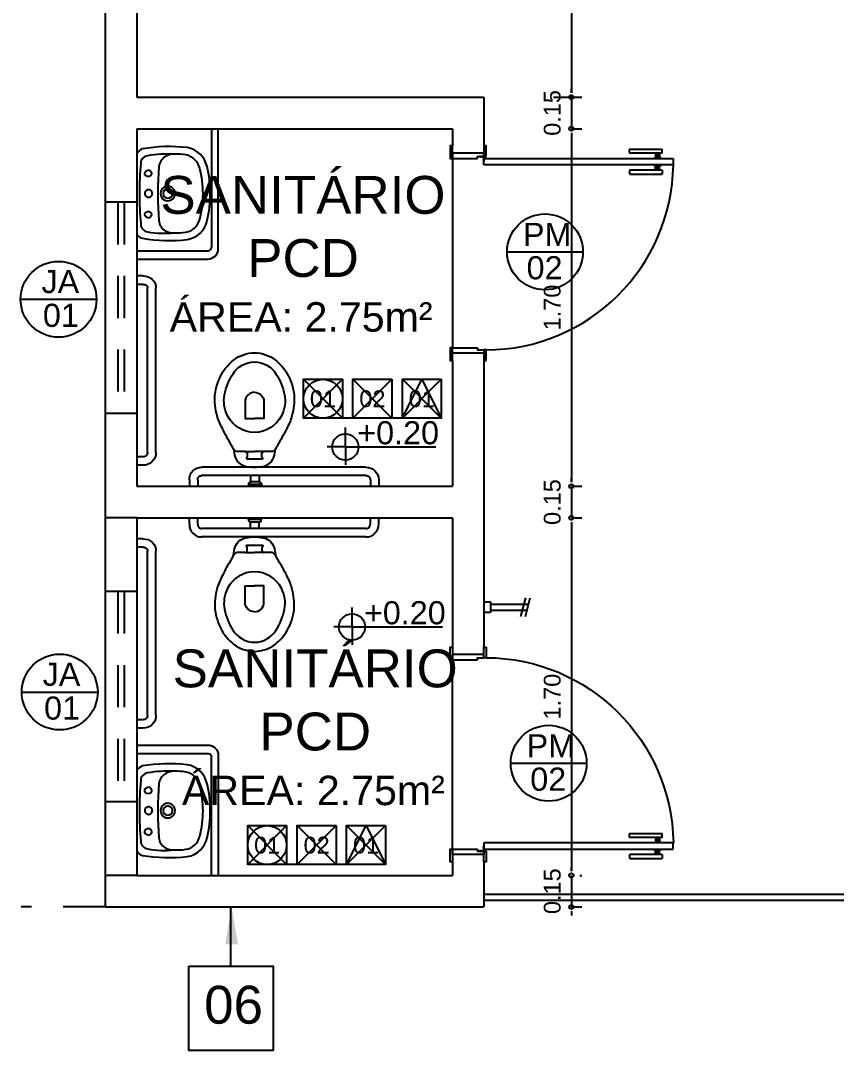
# Model space of a CAD drawing. Header units: millimetres. Extents: x 2125 to 3408, y 1171 to 1686.
# Drawn here: x 2919.694 to 2923.572, y 1465.349 to 1470.245 of the extents above; entities that cross this region are included whole.
import ezdxf
from ezdxf.enums import TextEntityAlignment as Align

# ---------------------------------------------------------------- set-up
doc = ezdxf.new("R2010")
doc.units = ezdxf.units.MM
doc.linetypes.add('CONTORNO_QUADRO_T', pattern=[0.35, 0.2, -0.15])
for name, color, linetype in [('at_Entity', 7, 'Continuous'), ('barras acess', 7, 'Continuous'), ('cotas', 7, 'Continuous'), ('ESQUADRIA', 3, 'Continuous'), ('ESQUADRIAS', 7, 'Continuous'), ('JANELA2', 1, 'Continuous'), ('LAYOUT', 7, 'Continuous'), ('Layout_Equipamentos', 7, 'Continuous'), ('linha de corte', 1, 'Continuous'), ('PAREDE', 4, 'Continuous'), ('SAN', 7, 'Continuous'), ('soleira piso', 7, 'Continuous'), ('TEXTO01', 7, 'Continuous'), ('TEXTO02', 3, 'Continuous'), ('TEXTO03', 2, 'Continuous'), ('TEXTO_ESP_FORRO', 62, 'Continuous'), ('TEXTO_ESP_PAREDES', 10, 'Continuous'), ('TEXTO_ESP_PISO', 150, 'Continuous')]:
    doc.layers.add(name, color=color, linetype=linetype)
doc.styles.add('ARIAL', font='sanss___.ttf')
doc.styles.add('ROMANS', font='arial.ttf')
doc.styles.get("Standard").update_dxf_attribs({"font": 'arial.ttf'})
doc.styles.add('TEXTO1', font='swissko.ttf', dxfattribs={"width": 0.6, "height": 0.1})
doc.dimstyles.new('ESCALA 50', dxfattribs={"dimtxt": 0.08, "dimasz": 0.02, "dimexe": 0.05, "dimexo": 0.05, "dimgap": 0.05, "dimtad": 1, "dimlfac": -10, "dimzin": 1, "dimdsep": 46, "dimtxsty": 'ROMANS', "dimblk1": 'PPC', "dimblk2": 'PPC', "dimsah": 1, "dimcen": 0.02, "dimclrd": 7, "dimclre": 7, "dimclrt": 3, "dimadec": 0, "dimazin": 0, "dimtfac": 1, "dimtix": 1, "dimtmove": 1, "dimatfit": 3, "dimldrblk": 'PPC', "dimfxl": 0, "dimtolj": 1, "dimtzin": 12, "dimarcsym": 0})

# ---------------------------------------------------------------- blocks, each defined once
blk = doc.blocks.new('P90_02')
at = {"layer": 'ESQUADRIAS', "color": 2}
for p, q in [((0.025, 0.075), (0.025, 0.975)), ((0.025, 0.975), (0.055, 0.975)), ((0.055, 0.975), (0.055, 0.075)), ((0.055, 0.075), (0.025, 0.075))]:
    blk.add_line(p, q, dxfattribs=at)
at = {"layer": 'ESQUADRIAS', "color": 3, "linetype": 'Continuous'}
for p, q in [((-0.02, 0.7698), (-0.02, 0.9215)), ((0, 0.9215), (0, 0.7698)), ((0.023, 0.88), (0.023, 0.92)), ((0.057, 0.88), (0.057, 0.92)), ((0.08, 0.9215), (0.08, 0.7698)), ((0.1, 0.7698), (0.1, 0.9215)), ((-0.0035, 0.7668), (-0.0175, 0.7668)), ((0.0835, 0.7668), (0.0975, 0.7668))]:
    blk.add_line(p, q, dxfattribs=at)
at = {"layer": 'ESQUADRIAS', "color": 3}
for p, q in [((0, 0.9215), (-0.02, 0.9215)), ((0, 0.91), (0.023, 0.91)), ((0, 0.9), (0.023, 0.9)), ((0, 0.89), (0.023, 0.89)), ((0.023, 0.92), (0.025, 0.92)), ((0.057, 0.92), (0.055, 0.92)), ((0.08, 0.91), (0.057, 0.91)), ((0.08, 0.9), (0.057, 0.9)), ((0.08, 0.89), (0.057, 0.89)), ((0.08, 0.9215), (0.1, 0.9215)), ((0.023, 0.88), (0.025, 0.88)), ((0.057, 0.88), (0.055, 0.88))]:
    blk.add_line(p, q, dxfattribs=at)
at = {"layer": 'ESQUADRIAS'}
for p, q in [((0.0165, 0.0585), (0.0165, 0.0615)), ((0.0315, 0.0735), (0.0285, 0.0735))]:
    blk.add_line(p, q, dxfattribs=at)
at = {"layer": 'ESQUADRIAS', "color": 3}
for points in [[(0.015, 0.085), (-0.035, 0.085), (-0.035, 0.075), (0.015, 0.075)], [(0.985, 0.085), (0.935, 0.085), (0.935, 0.075), (0.985, 0.075)], [(0.025, -0.075), (0, -0.075), (-0.035, -0.075), (-0.035, -0.085), (0.025, -0.085)], [(0.985, -0.075), (0.925, -0.075), (0.925, -0.085), (0.985, -0.085)]]:
    blk.add_lwpolyline(points, close=True, dxfattribs=at)
at = {"layer": 'ESQUADRIAS', "color": 2}
for points in [[(0.025, 0.045), (0.015, 0.045), (0.015, 0.075), (0, 0.075), (0, -0.075), (0.025, -0.075)], [(0.925, 0.045), (0.935, 0.045), (0.935, 0.075), (0.95, 0.075), (0.95, -0.075), (0.925, -0.075)]]:
    blk.add_lwpolyline(points, close=True, dxfattribs=at)
at = {"layer": 'ESQUADRIAS', "color": 1}
for points in [[(0.016, 0.0705, -0.236068), (0.015, 0.0725), (0.015, 0.07), (0.015, 0.05), (0.016, 0.05)], [(0.0195, 0.074, 0.236068), (0.0175, 0.075), (0.02, 0.075), (0.04, 0.075), (0.04, 0.074)]]:
    blk.add_lwpolyline(points, format="xyb", close=True, dxfattribs=at)
at = {"layer": 'ESQUADRIAS'}
for points in [[(0.0173, 0.0625), (0.0165, 0.0615), (0.016, 0.0615)], [(0.0173, 0.0575), (0.0165, 0.0585), (0.016, 0.0585)], [(0.0173, 0.0596), (0.0175, 0.0596), (0.0175, 0.0575), (0.0173, 0.0575), (0.0173, 0.0625), (0.0175, 0.0625), (0.0175, 0.0604), (0.0173, 0.0604)], [(0.0275, 0.0727), (0.0285, 0.0735), (0.0285, 0.074)], [(0.0304, 0.0727), (0.0304, 0.0725), (0.0325, 0.0725), (0.0325, 0.0727), (0.0275, 0.0727), (0.0275, 0.0725), (0.0296, 0.0725), (0.0296, 0.0727)], [(0.0325, 0.0727), (0.0315, 0.0735), (0.0315, 0.074)]]:
    blk.add_lwpolyline(points, dxfattribs=at)
at = {"layer": 'ESQUADRIAS', "color": 1}
blk.add_circle((0.0175, 0.0725), 0.0025, dxfattribs=at)
at = {"layer": 'ESQUADRIAS'}
blk.add_arc((0.0429, 0.083), 0.8921, 0.1295, 89.2231, dxfattribs=at)
at = {"layer": 'ESQUADRIAS', "color": 3, "linetype": 'Continuous'}
for centre, start, end in [((-0.017, 0.7698), 180, 260.5377), ((-0.003, 0.7698), 260.5377, 360), ((0.083, 0.7698), 180, 279.4623), ((0.097, 0.7698), 279.4623, 0)]:
    blk.add_arc(centre, 0.003, start, end, dxfattribs=at)
blk = doc.blocks.new('new block5')
at = {"layer": 'barras acess', "color": 0}
for p, q in [((-0.3905, 0.04), (0.3905, 0.04)), ((-0.3905, 0), (0.3905, 0)), ((-0.4517, -0.0201), (-0.4517, -0.0508)), ((-0.4117, -0.0201), (-0.4117, -0.0508)), ((0.4083, -0.0201), (0.4083, -0.0508)), ((0.4483, -0.0201), (0.4483, -0.0508))]:
    blk.add_line(p, q, dxfattribs=at)
for centre, radius, start, end in [((-0.3917, -0.02), 0.06, 88.8662, 180.134), ((-0.3915, -0.0201), 0.0201, 87.1138, 179.9486), ((0.3905, -0.0177), 0.0579, 357.6185, 90.9862), ((0.3904, -0.0181), 0.0181, 353.5362, 89.508)]:
    blk.add_arc(centre, radius, start, end, dxfattribs=at)
blk = doc.blocks.new('P-9-S')
at = {"layer": 'SAN'}
for points in [[(0.0994, -0.1428, -0.047116), (0.0993, -0.1423), (0.0948, -0.1131, 0.305161), (0.04, -0.06, 0.049506), (0, -0.056, 0.049506), (-0.04, -0.06, 0.305161), (-0.0948, -0.1131), (-0.0993, -0.1423, -0.047116), (-0.0994, -0.1428)], [(0.045, -0.13, -0.414214), (0.035, -0.12), (0.035, -0.107, -0.226163), (0.0376, -0.1016, 0.733322), (0.035, -0.095), (0, -0.095), (-0.035, -0.095, 0.733322), (-0.0376, -0.1016, -0.226163), (-0.035, -0.107), (-0.035, -0.12, -0.414214), (-0.045, -0.13)], [(0.045, -0.13), (0.0805, -0.13, -0.269143), (0.0978, -0.1401), (0.0994, -0.1428, 0.044891), (0.0997, -0.1433), (0.12, -0.18, -0.036783), (0.132, -0.2, -0.0196), (0.153, -0.24, -0.056836), (0.178, -0.3, -0.089116), (0.188, -0.4, -0.095425), (0.1555, -0.5, -0.091656), (0.1, -0.5655, -0.16072), (0, -0.6, -0.16072), (-0.1, -0.5655, -0.091656), (-0.1555, -0.5, -0.095425), (-0.188, -0.4, -0.089116), (-0.178, -0.3, -0.056836), (-0.153, -0.24, -0.0196), (-0.132, -0.2, -0.036783), (-0.12, -0.18), (-0.0997, -0.1433, 0.044891), (-0.0994, -0.1428), (-0.0978, -0.1401, -0.269143), (-0.0805, -0.13), (-0.045, -0.13)], [(0, -0.412, -0.394755), (-0.045, -0.368), (-0.045, -0.288), (0, -0.288)], [(0, -0.412, 0.394755), (0.045, -0.368), (0.045, -0.288), (0, -0.288)]]:
    blk.add_lwpolyline(points, format="xyb", dxfattribs=at)
for points in [[(-0.045, -0.13), (-0.0001, -0.13)], [(0.045, -0.13), (0.0001, -0.13)]]:
    blk.add_lwpolyline(points, dxfattribs=at)
blk.add_lwpolyline([(-0.128, -0.3, -0.278895), (0, -0.2215, -0.278895), (0.128, -0.3, -0.167831), (0.1425, -0.4, -0.098952), (0.102, -0.5, -0.247323), (0, -0.557, -0.247323), (-0.102, -0.5, -0.098952), (-0.1425, -0.4, -0.167831)], format="xyb", close=True, dxfattribs=at)
at = {"flags": 3}
blk.add_attdef('CODIGO', text='', height=0.024, dxfattribs=at).set_placement((0, 0), align=Align.MIDDLE)
blk = doc.blocks.new('new block6')
at = {"layer": 'at_Entity', "color": 0}
for p, q in [((-0.0318, -0.0106), (-0.0318, 0)), ((0.0299, -0.0085), (0.0299, 0)), ((0.0299, -0.0085), (-0.0318, -0.0085)), ((-0.0213, -0.0508), (-0.0213, -0.0212)), ((0.0187, -0.0212), (-0.0213, -0.0212)), ((0.0187, -0.0508), (0.0187, -0.0212))]:
    blk.add_line(p, q, dxfattribs=at)
for centre, radius, start, end in [((-0.0183, -0.0079), 0.0136, 186.9665, 257.5809), ((0.0161, -0.0076), 0.0138, 280.9359, 356.4443)]:
    blk.add_arc(centre, radius, start, end, dxfattribs=at)
blk = doc.blocks.new('new block7')
at = {"layer": 'Layout_Equipamentos'}
for p, q in [((0, 0.0508), (0.0317, 0.0508)), ((0.0317, 0.0508), (0.0317, 0)), ((0.1756, -0.019), (0.1989, 0.0698)), ((0.1968, -0.019), (0.2201, 0.0698)), ((0.0317, 0), (0, 0)), ((0.0317, 0.0402), (0.2116, 0.0402)), ((0.2053, 0.0106), (0.0317, 0.0106))]:
    blk.add_line(p, q, dxfattribs=at)
blk = doc.blocks.new('new block8')
at = {"layer": 'at_Entity', "color": 0}
for p, q in [((0, 0), (-0.3388, 0)), ((0, 0.04), (-0.3372, 0.04))]:
    blk.add_line(p, q, dxfattribs=at)
at = {"layer": 'at_Entity', "color": 7}
for p, q in [((-0.3872, -0.01), (-0.3872, -0.58)), ((-0.3555, -0.58), (-0.3555, -0.0169))]:
    blk.add_line(p, q, dxfattribs=at)
at = {"layer": 'at_Entity'}
blk.add_arc((-0.3372, -0.01), 0.05, 90, 180, dxfattribs=at)
at = {"layer": 'at_Entity', "color": 7}
blk.add_arc((-0.3383, -0.0172), 0.0172, 91.789, 179.0886, dxfattribs=at)
blk = doc.blocks.new('new block12')
at = {"layer": 'at_Entity', "color": 0}
for p, q in [((-0.1143, 0.055), (-0.1079, 0.0656)), ((-0.1079, 0.0423), (-0.1143, 0.055)), ((-0.1079, 0.0656), (-0.0973, 0.0719)), ((-0.0973, 0.0719), (-0.0846, 0.0656)), ((-0.0846, 0.0656), (-0.0804, 0.055)), ((-0.0804, 0.055), (-0.0846, 0.0423)), ((0.0825, 0.055), (0.0868, 0.0656)), ((0.0868, 0.0423), (0.0825, 0.055)), ((0.0868, 0.0656), (0.0995, 0.0719)), ((0.0995, 0.0719), (0.11, 0.0656)), ((0.11, 0.0656), (0.1164, 0.055)), ((0.1164, 0.055), (0.11, 0.0423)), ((-0.1904, 0), (0, 0)), ((-0.0973, 0.036), (-0.1079, 0.0423)), ((-0.0846, 0.0423), (-0.0973, 0.036)), ((-0.0635, 0), (0.1248, 0)), ((0, 0), (0.1926, 0)), ((0.0995, 0.036), (0.0868, 0.0423)), ((0.11, 0.0423), (0.0995, 0.036))]:
    blk.add_line(p, q, dxfattribs=at)
for centre, radius, start, end in [((-0.0119, -0.1249), 0.4735, 88.698, 104.4219), ((0.0099, -0.1255), 0.4741, 75.6368, 91.3415), ((-0.1037, 0.2192), 0.1175, 102.514, 169.9443), ((-0.1021, 0.2163), 0.0847, 102.9461, 167.2809), ((0.0138, -0.2613), 0.5766, 91.3524, 103.5038), ((-0.0133, -0.2572), 0.5725, 76.4579, 88.6966), ((0.1052, 0.222), 0.0784, 8.4194, 78.3837), ((0.1075, 0.2249), 0.1107, 7.7196, 79.5925), ((0.5296, 0.1532), 0.7539, 173.4134, 189.6929), ((0.1228, 0.188), 0.311, 171.3221, 181.8265), ((-0.1329, 0.1882), 0.3189, 357.9946, 8.1696), ((-0.5309, 0.1535), 0.7531, 350.2791, 6.5765), ((0.4249, 0.1494), 0.6136, 177.3231, 189.2415), ((-0.1166, 0.1739), 0.0716, 176.6025, 219.5997), ((-0.0011, 0.1471), 0.0349, 150.0032, 209.9968), ((-0.0011, 0.1471), 0.0349, 90, 149.9929), ((-0.0011, 0.1471), 0.0222, 90, 180), ((-0.0011, 0.1471), 0.0222, 180, 270), ((-0.0011, 0.1471), 0.0349, 29.9968, 89.9993), ((-0.0011, 0.1471), 0.0222, 360, 90), ((-0.0011, 0.1471), 0.0222, 270.0097, 360), ((-0.0011, 0.1471), 0.0349, 330.0032, 29.9968), ((0.1078, 0.1732), 0.0781, 324.6525, 2.8394), ((-0.2623, 0.1317), 0.4504, 349.782, 5.7972), ((-0.1209, 0.1714), 0.0667, 220.3438, 269.4487), ((0.0021, 1.5743), 1.4748, 265.1896, 269.9391), ((-0.0011, 0.1471), 0.0349, 209.9968, 269.9993), ((-0.0011, 0.1471), 0.0349, 270, 329.9929), ((-0.001, 1.4521), 1.3526, 270.0208, 275.0951), ((0.1226, 0.1679), 0.0631, 266.7732, 320.7547), ((-0.1427, 0.0567), 0.0385, 188.7558, 265.6127), ((-0.0011, 0.0561), 0.018, 150.0128, 209.9872), ((-0.0011, 0.0561), 0.018, 90, 150.0398), ((-0.001, 0.0561), 0.018, 30.0191, 90.0367), ((-0.0011, 0.0561), 0.018, 330.0128, 29.9872), ((0.1414, 0.0585), 0.0402, 273.114, 350.3928), ((-0.1647, 0.0446), 0.0522, 200.5417, 238.93), ((-0.0074, 1.7284), 1.7156, 265.3753, 270.2103), ((-0.0011, 0.0561), 0.018, 210.0191, 270.0367), ((-0.0011, 0.0561), 0.018, 270, 330.0398), ((-0.0011, 1.8918), 1.879, 270, 274.4144), ((0.1736, 0.034), 0.0386, 297.8673, 348.5693)]:
    blk.add_arc(centre, radius, start, end, dxfattribs=at)
blk = doc.blocks.new('Esp_Pis_Par_For_Esc100')
at = {"layer": 'DEFPOINTS'}
for p, q in [((0, 0.37), (0.37, 0)), ((0.37, 0.37), (0, 0)), ((0.47, 0.37), (0.84, 0)), ((0.84, 0.37), (0.47, 0)), ((0.94, 0.37), (1.31, 0)), ((1.31, 0.37), (0.94, 0)), ((0.47, 0), (0.37, 0)), ((0.94, 0), (0.84, 0))]:
    blk.add_line(p, q, dxfattribs=at)
for points in [[(0.37, 0.37), (0.37, 0), (0, 0), (0, 0.37)], [(1.31, 0.37), (1.31, 0), (0.94, 0), (0.94, 0.37)]]:
    blk.add_lwpolyline(points, close=True, dxfattribs=at)
at = {"layer": 'TEXTO_ESP_FORRO'}
blk.add_lwpolyline([(0.94, 0), (1.125, 0.37), (1.31, 0)], close=True, dxfattribs=at)
at = {"layer": 'TEXTO_ESP_PAREDES'}
blk.add_lwpolyline([(0.84, 0.37), (0.84, 0), (0.47, 0), (0.47, 0.37)], close=True, dxfattribs=at)
at = {"layer": 'TEXTO_ESP_PISO'}
blk.add_circle((0.185, 0.185), 0.185, dxfattribs=at)
at = {"layer": 'TEXTO_ESP_FORRO', "color": 3, "linetype": 'ByBlock', "style": 'ARIAL', "text_generation_flag": 6}
blk.add_attdef('FOR', text='', height=0.16, rotation=180, dxfattribs=at).set_placement((1.125, 0.185), align=Align.MIDDLE_CENTER)
at = {"layer": 'TEXTO_ESP_PAREDES', "color": 3, "linetype": 'ByBlock', "ltscale": 0.0001, "style": 'ARIAL', "text_generation_flag": 6}
blk.add_attdef('PAR', text='', height=0.16, rotation=180, dxfattribs=at).set_placement((0.655, 0.185), align=Align.MIDDLE_CENTER)
at = {"layer": 'TEXTO_ESP_PISO', "color": 3, "linetype": 'ByBlock', "style": 'ARIAL', "text_generation_flag": 6}
blk.add_attdef('PIS', text='', height=0.16, rotation=180, dxfattribs=at).set_placement((0.185, 0.185), align=Align.MIDDLE_CENTER)
blk = doc.blocks.new('new block4')
at = {"layer": 'TEXTO01'}
h = blk.add_hatch(dxfattribs=at)
h.set_pattern_fill('ANGLE', color=256)
h.set_pattern_definition([(0, (-2260.456, -913.906), (0, 6.985), [5.08, -1.905]), (90, (-2260.456, -913.906), (-6.985, 4e-16), [5.08, -1.905])])
h.paths.add_polyline_path([(0, 0), (0, -0.0624, 0.414214), (0.0624, 0)])
h.paths.add_polyline_path([(0, 0), (0, 0.0624, 0.414214), (-0.0624, 0)])
for q in [(0, 0.093), (-0.0862, 0), (0.4292, 0), (0, -0.0852)]:
    blk.add_line((0, 0), q, dxfattribs=at)
blk.add_circle((0, 0), 0.0624, dxfattribs=at)
blk = doc.blocks.new('PPC')
at = {"color": 2}
blk.add_circle((0, 0), 0.5, dxfattribs=at)
blk = doc.blocks.new('*D1087')
at = {"color": 7, "lineweight": -2, "transparency": 16777216}
for p, q in [((2922.2069, 1471.8312), (2922.3624, 1471.8312)), ((2922.3124, 1471.8112), (2922.3124, 1469.9012)), ((2922.3124, 1469.8812), (2922.3624, 1469.8812))]:
    blk.add_line(p, q, dxfattribs=at)
at = {"layer": 'DEFPOINTS', "color": 0, "transparency": 16777216}
for p in [(2922.1569, 1471.8312), (2922.2624, 1469.8812), (2922.3124, 1469.8812)]:
    blk.add_point(p, dxfattribs=at)
at = {"color": 7, "lineweight": -2, "transparency": 16777216, "xscale": 0.02, "yscale": 0.02, "zscale": 0.02}
for p, rotation in [((2922.3124, 1471.8312), 90), ((2922.3124, 1469.8812), 270)]:
    blk.add_blockref('PPC', p, dxfattribs=dict(at, rotation=rotation))
at = {"color": 3, "transparency": 16777216, "insert": (2922.2215, 1470.8562), "char_height": 0.08, "attachment_point": 5, "rotation": 90, "style": 'ROMANS'}
blk.add_mtext('\\A1;1.95', dxfattribs=at)
blk = doc.blocks.new('*D1088')
at = {"color": 7, "lineweight": -2, "transparency": 16777216}
for p, q in [((2922.3124, 1469.9012), (2922.3124, 1469.9212)), ((2922.227, 1469.8812), (2922.3624, 1469.8812)), ((2922.3124, 1469.8812), (2922.3124, 1469.7312)), ((2922.3124, 1469.7312), (2922.3624, 1469.7312)), ((2922.3124, 1469.7112), (2922.3124, 1469.6912))]:
    blk.add_line(p, q, dxfattribs=at)
at = {"layer": 'DEFPOINTS', "color": 0, "transparency": 16777216}
for p in [(2922.177, 1469.8812), (2922.2624, 1469.7312), (2922.3124, 1469.7312)]:
    blk.add_point(p, dxfattribs=at)
at = {"color": 7, "lineweight": -2, "transparency": 16777216, "xscale": 0.02, "yscale": 0.02, "zscale": 0.02}
for p, rotation in [((2922.3124, 1469.8812), 270), ((2922.3124, 1469.7312), 90)]:
    blk.add_blockref('PPC', p, dxfattribs=dict(at, rotation=rotation))
at = {"color": 3, "transparency": 16777216, "insert": (2922.2215, 1469.8062), "char_height": 0.08, "attachment_point": 5, "rotation": 90, "style": 'ROMANS'}
blk.add_mtext('\\A1;0.15', dxfattribs=at)
blk = doc.blocks.new('*D1089')
at = {"color": 7, "lineweight": -2, "transparency": 16777216}
for p, q in [((2922.3124, 1469.7312), (2922.3624, 1469.7312)), ((2922.3124, 1469.7112), (2922.3124, 1468.0512)), ((2922.3124, 1468.0312), (2922.3624, 1468.0312))]:
    blk.add_line(p, q, dxfattribs=at)
at = {"layer": 'DEFPOINTS', "color": 0, "transparency": 16777216}
for p in [(2922.2624, 1469.7312), (2922.2624, 1468.0312), (2922.3124, 1468.0312)]:
    blk.add_point(p, dxfattribs=at)
at = {"color": 7, "lineweight": -2, "transparency": 16777216, "xscale": 0.02, "yscale": 0.02, "zscale": 0.02}
for p, rotation in [((2922.3124, 1469.7312), 90), ((2922.3124, 1468.0312), 270)]:
    blk.add_blockref('PPC', p, dxfattribs=dict(at, rotation=rotation))
at = {"color": 3, "transparency": 16777216, "insert": (2922.2215, 1468.8812), "char_height": 0.08, "attachment_point": 5, "rotation": 90, "style": 'ROMANS'}
blk.add_mtext('\\A1;1.70', dxfattribs=at)
blk = doc.blocks.new('*D1090')
at = {"color": 7, "lineweight": -2, "transparency": 16777216}
for p, q in [((2922.3124, 1468.0512), (2922.3124, 1468.0712)), ((2922.3124, 1468.0312), (2922.3624, 1468.0312)), ((2922.3124, 1468.0312), (2922.3124, 1467.8812)), ((2922.3124, 1467.8812), (2922.3624, 1467.8812)), ((2922.3124, 1467.8612), (2922.3124, 1467.8412))]:
    blk.add_line(p, q, dxfattribs=at)
at = {"layer": 'DEFPOINTS', "color": 0, "transparency": 16777216}
for p in [(2922.2624, 1468.0312), (2922.2624, 1467.8812), (2922.3124, 1467.8812)]:
    blk.add_point(p, dxfattribs=at)
at = {"color": 7, "lineweight": -2, "transparency": 16777216, "xscale": 0.02, "yscale": 0.02, "zscale": 0.02}
for p, rotation in [((2922.3124, 1468.0312), 270), ((2922.3124, 1467.8812), 90)]:
    blk.add_blockref('PPC', p, dxfattribs=dict(at, rotation=rotation))
at = {"color": 3, "transparency": 16777216, "insert": (2922.2215, 1467.9562), "char_height": 0.08, "attachment_point": 5, "rotation": 90, "style": 'ROMANS'}
blk.add_mtext('\\A1;0.15', dxfattribs=at)
blk = doc.blocks.new('*D1091')
at = {"color": 7, "lineweight": -2, "transparency": 16777216}
for p, q in [((2922.3124, 1467.8812), (2922.3624, 1467.8812)), ((2922.3124, 1467.8612), (2922.3124, 1466.2012)), ((2922.3524, 1466.1812), (2922.3624, 1466.1812))]:
    blk.add_line(p, q, dxfattribs=at)
at = {"layer": 'DEFPOINTS', "color": 0, "transparency": 16777216}
for p in [(2922.2624, 1467.8812), (2922.3024, 1466.1812), (2922.3124, 1466.1812)]:
    blk.add_point(p, dxfattribs=at)
at = {"color": 7, "lineweight": -2, "transparency": 16777216, "xscale": 0.02, "yscale": 0.02, "zscale": 0.02}
for p, rotation in [((2922.3124, 1467.8812), 90), ((2922.3124, 1466.1812), 270)]:
    blk.add_blockref('PPC', p, dxfattribs=dict(at, rotation=rotation))
at = {"color": 3, "transparency": 16777216, "insert": (2922.2215, 1467.0312), "char_height": 0.08, "attachment_point": 5, "rotation": 90, "style": 'ROMANS'}
blk.add_mtext('\\A1;1.70', dxfattribs=at)
blk = doc.blocks.new('*D1092')
at = {"color": 7, "lineweight": -2, "transparency": 16777216}
for p, q in [((2922.3124, 1466.2012), (2922.3124, 1466.2212)), ((2922.3124, 1466.1812), (2922.3124, 1466.0312)), ((2922.3524, 1466.1812), (2922.3624, 1466.1812)), ((2922.31, 1466.0312), (2922.3624, 1466.0312)), ((2922.3124, 1466.0112), (2922.3124, 1465.9912))]:
    blk.add_line(p, q, dxfattribs=at)
at = {"layer": 'DEFPOINTS', "color": 0, "transparency": 16777216}
for p in [(2922.3024, 1466.1812), (2922.26, 1466.0312), (2922.3124, 1466.0312)]:
    blk.add_point(p, dxfattribs=at)
at = {"color": 7, "lineweight": -2, "transparency": 16777216, "xscale": 0.02, "yscale": 0.02, "zscale": 0.02}
for p, rotation in [((2922.3124, 1466.1812), 270), ((2922.3124, 1466.0312), 90)]:
    blk.add_blockref('PPC', p, dxfattribs=dict(at, rotation=rotation))
at = {"color": 3, "transparency": 16777216, "insert": (2922.2215, 1466.1062), "char_height": 0.08, "attachment_point": 5, "rotation": 90, "style": 'ROMANS'}
blk.add_mtext('\\A1;0.15', dxfattribs=at)

msp = doc.modelspace()

# ---------------------------------------------------------------- linework, layer by layer
for p, q in [((2920.2467, 1467.8812), (2920.0967, 1467.8812)), ((2920.2467, 1466.1812), (2920.0967, 1466.1812)), ((2921.8967, 1466.0928), (2929.0967, 1466.0928)), ((2920.6942, 1465.7493), (2920.6942, 1466.0312)), ((2921.8967, 1466.0628), (2929.0967, 1466.0628))]:
    msp.add_line(p, q)
msp.add_lwpolyline([(2920.4942, 1465.7493), (2920.8942, 1465.7493), (2920.8942, 1465.3493), (2920.4942, 1465.3493)], close=True)
at = {"layer": 'ESQUADRIA', "linetype": 'CONTORNO_QUADRO_T'}
for p, q in [((2920.1567, 1469.3812), (2920.1567, 1468.3779)), ((2920.1867, 1469.3812), (2920.1867, 1468.3779)), ((2920.1567, 1467.5312), (2920.1567, 1466.5312)), ((2920.1867, 1467.5312), (2920.1867, 1466.5312))]:
    msp.add_line(p, q, dxfattribs=at)
at = {"layer": 'JANELA2'}
for p, q in [((2920.2467, 1469.3812), (2920.0967, 1469.3812)), ((2920.2467, 1468.3779), (2920.0967, 1468.3779)), ((2920.2467, 1467.5312), (2920.0967, 1467.5312)), ((2920.2467, 1466.5312), (2920.0967, 1466.5312))]:
    msp.add_line(p, q, dxfattribs=at)
at = {"layer": 'LAYOUT'}
msp.add_solid([(2920.6675, 1465.8535), (2920.6975, 1466.0335), (2920.7275, 1465.8535)], dxfattribs=at)
at = {"layer": 'linha de corte', "color": 2, "linetype": 'CONTORNO_QUADRO_T'}
msp.add_line((2920.0967, 1466.0312), (2919.6967, 1466.0312), dxfattribs=at)
at = {"layer": 'PAREDE', "linetype": 'Continuous'}
for p, q in [((2920.2467, 1475.4812), (2920.2467, 1469.8812)), ((2920.0967, 1471.8312), (2920.0967, 1466.0312)), ((2921.8967, 1469.8812), (2921.8967, 1469.6496)), ((2920.2467, 1469.7312), (2920.2467, 1468.0312)), ((2921.7467, 1469.7312), (2921.7467, 1469.6496)), ((2921.7467, 1468.6296), (2921.7467, 1468.0312)), ((2921.8967, 1468.6296), (2921.8967, 1467.2662)), ((2920.2467, 1467.8812), (2920.2467, 1466.1812)), ((2921.7467, 1467.8812), (2921.7467, 1467.2662)), ((2921.7467, 1466.2462), (2921.7467, 1466.1812)), ((2921.8967, 1466.2462), (2921.8967, 1466.0312))]:
    msp.add_line(p, q, dxfattribs=at)
at = {"layer": 'PAREDE'}
for p, q in [((2920.2467, 1469.8812), (2921.8967, 1469.8812)), ((2920.2467, 1469.7312), (2921.7467, 1469.7312)), ((2920.2467, 1468.0312), (2921.7467, 1468.0312)), ((2920.2467, 1467.8812), (2921.7467, 1467.8812)), ((2920.2467, 1466.1812), (2921.7467, 1466.1812)), ((2920.0967, 1466.0312), (2921.8967, 1466.0312))]:
    msp.add_line(p, q, dxfattribs=at)
at = {"layer": 'soleira piso'}
for p, q in [((2921.7467, 1469.5896), (2921.7467, 1468.6896)), ((2921.7467, 1466.3062), (2921.7467, 1467.2062))]:
    msp.add_line(p, q, dxfattribs=at)
at = {"layer": 'TEXTO01'}
for p, q in [((2922.0065, 1469.1458), (2922.3672, 1469.1458)), ((2919.6944, 1468.9202), (2920.0552, 1468.9202)), ((2919.6999, 1467.053), (2920.0607, 1467.053)), ((2922.0239, 1466.7145), (2922.3847, 1466.7145))]:
    msp.add_line(p, q, dxfattribs=at)
for centre in [(2922.1869, 1469.1458), (2919.8748, 1468.9202), (2919.8803, 1467.053), (2922.2043, 1466.7145)]:
    msp.add_circle(centre, 0.1804, dxfattribs=at)

# ---------------------------------------------------------------- block references
at = {"layer": 'barras acess', "xscale": -1, "rotation": 270}
for p in [(2920.2975, 1468.5829), (2920.2975, 1467.3329)]:
    msp.add_blockref('new block5', p, dxfattribs=at)
at = {"layer": 'barras acess', "xscale": -1}
msp.add_blockref('new block5', (2920.945, 1468.082), dxfattribs=at)
at = {"layer": 'barras acess', "rotation": 180}
msp.add_blockref('new block5', (2920.945, 1467.8304), dxfattribs=at)
at = {"layer": 'ESQUADRIAS', "rotation": 270}
msp.add_blockref('P90_02', (2921.8217, 1469.6146), dxfattribs=at)
at = {"layer": 'ESQUADRIAS', "xscale": -1, "rotation": 270}
msp.add_blockref('P90_02', (2921.8217, 1466.2812), dxfattribs=at)
at = {"layer": 'Layout_Equipamentos'}
for name, p, rotation in [('new block8', (2920.2467, 1469.1512), 180), ('new block12', (2920.2467, 1469.4219), 270), ('P-9-S', (2920.8062, 1468.066), 180), ('new block12', (2920.2467, 1466.4881), 270)]:
    msp.add_blockref(name, p, dxfattribs=dict(at, rotation=rotation))
at = {"layer": 'Layout_Equipamentos', "xscale": -1, "rotation": 180}
msp.add_blockref('new block6', (2920.8091, 1468.0312), dxfattribs=at)
at = {"layer": 'Layout_Equipamentos'}
for name, p in [('new block6', (2920.8091, 1467.8812)), ('new block7', (2921.8967, 1467.4307))]:
    msp.add_blockref(name, p, dxfattribs=at)
at = {"layer": 'Layout_Equipamentos', "xscale": -1}
for name, p in [('P-9-S', (2920.8062, 1467.8464)), ('new block8', (2920.2467, 1466.7612))]:
    msp.add_blockref(name, p, dxfattribs=at)
at = {"layer": 'TEXTO01'}
for p in [(2921.238, 1468.218), (2921.2698, 1467.3623)]:
    msp.add_blockref('new block4', p, dxfattribs=at)
at = {"layer": 'TEXTO02', "xscale": 0.5, "yscale": 0.5, "zscale": 0.5}
for p in [(2921.0389, 1468.3548), (2920.7738, 1466.2328)]:
    msp.add_blockref('Esp_Pis_Par_For_Esc100', p, dxfattribs=at).add_auto_attribs({'PIS': '01', 'PAR': '02', 'FOR': '01'})

# ---------------------------------------------------------------- texts
at = {"layer": 'cotas', "ltscale": 0.0001, "char_height": 0.11, "width": 0.503613, "attachment_point": 1, "style": 'TEXTO1'}
for insert in [(2921.2261, 1468.3408), (2921.2579, 1467.4851)]:
    msp.add_mtext('\\pi0.06832;{\\fSansSerif|b0|i0|c2|p2;\\W1;+0.20}', dxfattribs=dict(at, insert=insert))
at = {"layer": 'TEXTO01', "ltscale": 0.0001, "char_height": 0.11, "width": 0.330365, "attachment_point": 1, "style": 'TEXTO1'}
for s, insert in [('{\\fSansSerif|b0|i0|c2|p2;\\W1;PM}', (2922.0821, 1469.2837)), ('{\\fSansSerif|b0|i0|c2|p2;\\W1;02}', (2922.0992, 1469.1252)), ('{\\fSansSerif|b0|i0|c2|p2;\\W1;JA}', (2919.7937, 1469.0597)), ('{\\fSansSerif|b0|i0|c2|p2;\\W1;01}', (2919.8004, 1468.899)), ('{\\fSansSerif|b0|i0|c2|p2;\\W1;JA}', (2919.7992, 1467.1925)), ('{\\fSansSerif|b0|i0|c2|p2;\\W1;01}', (2919.806, 1467.0319)), ('{\\fSansSerif|b0|i0|c2|p2;\\W1;PM}', (2922.0995, 1466.8524)), ('{\\fSansSerif|b0|i0|c2|p2;\\W1;02}', (2922.1166, 1466.6939))]:
    msp.add_mtext(s, dxfattribs=dict(at, insert=insert))
at = {"layer": 'TEXTO02', "ltscale": 0.0001, "insert": (2920.5667, 1465.6564), "char_height": 0.18, "attachment_point": 1}
msp.add_mtext('06', dxfattribs=at)
at = {"layer": 'TEXTO03', "ltscale": 0.0001, "char_height": 0.12, "width": 3.592802, "attachment_point": 1, "style": 'TEXTO1'}
for insert in [(2919.2174, 1469.5066), (2919.2757, 1467.2554)]:
    msp.add_mtext('\\pi1.1413;{\\fSansSerif|b0|i0|c2|p2;\\H1.5x;\\W1;\\C2;SANITÁRIO\\P\\pi1.5538;PCD\\P\\pi1.1854;\\H0.77777x;\\C3;ÁREA: 2.75m²}', dxfattribs=dict(at, insert=insert))

# ---------------------------------------------------------------- dimensions: what is measured, and where the dimension line sits
for base, p1, p2, picture, middle in [((2922.3124, 1469.8812), (2922.1569, 1471.8312), (2922.2624, 1469.8812), '*D1087', (2922.2215, 1470.8562)), ((2922.3124, 1469.7312), (2922.177, 1469.8812), (2922.2624, 1469.7312), '*D1088', (2922.2215, 1469.8062)), ((2922.3124, 1468.0312), (2922.2624, 1469.7312), (2922.2624, 1468.0312), '*D1089', (2922.2215, 1468.8812)), ((2922.3124, 1467.8812), (2922.2624, 1468.0312), (2922.2624, 1467.8812), '*D1090', (2922.2215, 1467.9562)), ((2922.3124, 1466.1812), (2922.2624, 1467.8812), (2922.3024, 1466.1812), '*D1091', (2922.2215, 1467.0312)), ((2922.3124, 1466.0312), (2922.3024, 1466.1812), (2922.26, 1466.0312), '*D1092', (2922.2215, 1466.1062))]:
    dim = msp.add_linear_dim(base=base, p1=p1, p2=p2, angle=90, dimstyle='ESCALA 50')
    dim.commit()
    dim.dimension.update_dxf_attribs({"geometry": picture, "text_midpoint": middle})

doc.saveas('drawing.dxf')
